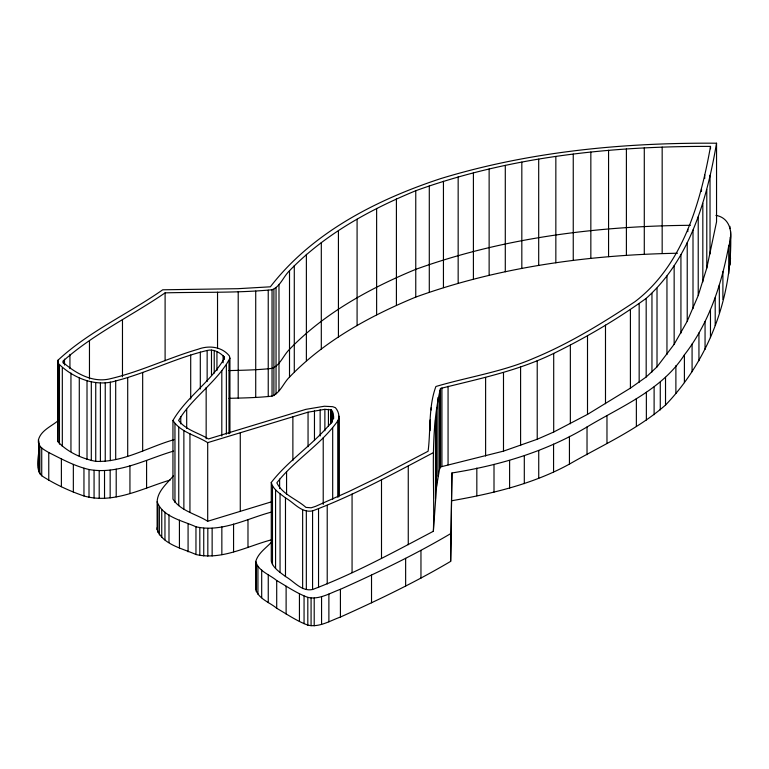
<?xml version="1.0" encoding="UTF-8"?>
<svg xmlns="http://www.w3.org/2000/svg" width="769" height="769" viewBox="0 0 769 769"><rect width="100%" height="100%" fill="white"/><g stroke="black" fill="none" stroke-linecap="round" stroke-linejoin="round"><path stroke-width="1.15" d="M272.101 541.52C266.449 547.778 258.182 552.911 255.779 561.418L255.779 589.15C258.153 598.811 269.784 602.377 276.705 608.269C286.885 614.171 296.719 621.016 307.811 625.11C319.202 627.754 330.103 620.727 340.417 617.046C377.983 600.166 415.193 582.344 450.672 561.36L451.932 472.973C499.216 465.447 545.74 451.73 587.026 426.968C621.535 406.205 661.686 390.162 684.4 354.874C708.893 323.345 721.524 284.665 728.743 245.859C733.309 233.738 730.531 217.925 715.929 215.358M450.672 561.36L451.932 472.973M271.851 539.713C247.378 546.086 221.953 560.466 195.96 554.526C182.599 548.403 162.788 544.788 157.126 529.543L157.126 501.801C157.558 491.064 167.017 483.547 173.41 475.876M157.126 529.543L157.251 527.524M451.932 500.706C492.448 493.592 533.09 484.047 569.435 464.101C601.887 445.357 637.126 429.9 665.521 405.061C709.566 359.161 733.386 294.373 730.55 230.94M710.518 146.398C700.444 202.958 682.757 265.238 635.021 301.65C602.858 322.884 569.839 343.31 534.138 358.114C502.705 371.86 468.552 376.839 435.898 386.499C428.314 406.964 430.842 429.881 428.102 451.249L378.012 477.453L348.693 491.622L315.646 506.338L311.185 507.79L305.937 507.396C296.738 499.129 282.444 494.486 276.84 482.817C294.729 459.968 320.961 444.713 337.764 420.912C340.158 416.702 338.466 411.088 335.399 407.685L332.689 406.686L324.383 406.243L305.889 409.348L208.466 438.945C198.71 432.918 185.704 429.996 178.6 420.451C192.356 397.246 217.377 381.895 229.931 358.191L229.383 355.941C221.789 346.511 208.832 345.185 198.056 349.251C167.921 358.027 139.449 372.206 108.765 379.098C92.011 382.645 75.17 373.003 63.183 362.449L63.298 360.863C93.683 333.861 131.614 315.867 165.104 292.864C200.728 291.912 236.516 293.133 272.043 289.759C280.243 286.674 283.473 276.494 289.509 270.726C324.374 234.507 369.687 209.774 415.76 190.722C509.876 156.655 610.932 146.081 710.518 146.398L710.518 148.782M57.8 362.949C72.171 377.617 95.01 387.336 115.696 380.943C146.879 372.965 175.841 357.902 207.149 350.481C213.638 348.761 219.819 352.452 224.212 356.903L224.51 358.123C211.119 381.405 186.559 397.035 172.948 420.451C180.542 432.399 196.393 435.446 207.697 442.646L308.052 412.184L324.874 409.329L331.468 409.906C335.813 415.721 332.487 422.133 327.873 426.526C310.32 446.462 287.548 461.429 271.274 482.471L271.274 561.091C273.043 568.233 280.099 572.232 285.482 576.529C294.181 581.364 301.419 591.765 312.57 589.506C354.413 573.751 393.843 552.055 433.37 531.273C435.052 483.98 429.275 434.87 440.502 388.47C478.779 378.8 517.97 370.937 553.699 353.413C585.93 337.639 617.084 319.385 646.181 298.372C690.004 259.124 706.942 199.286 716.545 143.217C623.717 142.544 530.004 151.397 440.906 178.543C376.791 199.652 312.281 232.411 270.371 286.808L237.929 288.692L162.711 289.798C128.461 313.81 88.598 331.631 57.983 360.219L57.8 441.569C67.278 452.018 81.879 458.641 95.74 461.362C123.261 462.573 148.234 446.972 173.948 439.714M433.37 531.273L436.581 486.441L439.56 469.032L439.56 390.402M57.8 441.569L57.983 360.219M439.56 469.032L440.502 467.091L441.925 466.572L503.493 451.134L537.223 439.253L553.699 432.034L587.506 414.395L630.407 388.134L646.181 376.993L657.014 366.851L674.153 344.291L687.226 321.231L698.223 295.527L706.788 268.045L716.545 221.847L716.545 143.217M170.199 480.019C142.65 488.2 113.437 504.397 83.956 495.976C69.2 490.882 54.849 484.259 41.728 475.78C33.067 466.562 41.555 450.951 38.45 439.868C40.863 430.313 51.715 426.247 58.502 420.355M38.45 467.61L38.844 465.985M255.779 589.15L256.394 587.112M229.018 398.332C243.369 397.967 257.759 397.717 272.043 396.122C280.243 393.036 283.473 382.856 289.509 377.089C324.374 340.859 369.687 316.136 415.76 297.084C499.437 266.853 588.852 254.866 677.499 253.232M255.779 561.418C258.153 571.079 269.784 574.645 276.705 580.528C286.885 586.43 296.719 593.284 307.811 597.369C319.202 600.012 330.103 592.995 340.417 589.304C377.983 572.434 415.193 554.603 450.672 533.628M271.274 482.471C273.043 489.613 280.099 493.602 285.482 497.899C294.181 502.734 301.419 513.144 312.57 510.885C354.413 495.13 393.843 473.435 433.37 452.643M38.45 439.868C37.258 446.597 44.054 449.711 48.764 452.537C61.76 459.074 74.737 466.187 89.012 469.503C118.339 474.809 146.283 459.045 173.563 451.105M157.126 501.801C162.788 517.047 182.599 520.661 195.96 526.784C221.953 532.725 247.378 518.344 271.851 511.981M172.948 420.451L172.948 499.081C180.542 511.02 196.393 514.067 207.697 521.267L272.293 501.58M229.018 370.591C243.369 370.235 257.759 369.985 272.043 368.38C280.243 365.294 283.473 355.124 289.509 349.347C324.374 313.127 369.687 288.394 415.76 269.342C503.541 237.669 597.513 225.99 690.466 225.307M730.233 256.375L730.55 258.682M730.146 237.285L730.146 265.026M729.916 226.336L729.916 228.643M728.743 245.859L728.743 273.591M722.898 271.707L722.898 299.439M719.332 285.068L719.332 312.81M715.208 297.786L715.208 325.518M710.469 309.936L710.469 337.678M710.027 175.313L710.027 253.933M706.788 189.424L706.788 268.045M705.058 321.634L705.058 349.376M704.721 174.928L704.721 178.504M702.828 203.333L702.828 281.954M701.491 188.963L701.491 191.346M698.944 332.958L698.944 360.69M698.223 216.906L698.223 295.527M693.004 230.037L693.004 308.657M692.081 344.003L692.081 371.744M687.813 229.297L687.813 231.68M687.226 242.61L687.226 321.231M684.4 354.874L684.4 382.616M680.93 254.529L680.93 333.15M675.884 365.659L675.884 393.392M674.153 265.67L674.153 344.291M666.954 275.927L666.954 354.557M665.521 377.329L665.521 405.061M662.167 147.09L662.167 253.453M660.273 382.164L660.273 409.896M657.014 288.231L657.014 366.851M654.111 386.98L654.111 414.722M651.958 293.383L651.958 372.004M646.364 392.257L646.364 419.999M646.181 298.372L646.181 376.993M644.287 147.811L644.287 254.174M639.164 303.601L639.164 382.222M636.367 398.486L636.367 426.218M630.407 309.503L630.407 388.134M626.399 148.878L626.399 255.241M608.567 150.291L608.567 256.654M606.972 415.683L606.972 443.425M605.491 325.085L605.491 403.715M590.842 152.031L590.842 258.394M587.506 335.774L587.506 414.395M587.026 426.968L587.026 454.7M573.251 154.098L573.251 260.451M570.348 345.166L570.348 423.796M569.435 436.359L569.435 464.101M555.843 156.472L555.843 262.835M553.699 353.413L553.699 432.034M553.565 444.146L553.565 471.878M538.733 450.576L538.733 478.318M538.694 159.154L538.694 265.516M537.223 360.632L537.223 439.253M524.304 455.921L524.304 483.653M521.824 162.134L521.824 268.496M520.594 366.957L520.594 445.578M509.607 460.439L509.607 488.171M505.291 165.412L505.291 271.774M503.493 372.513L503.493 451.134M494.006 464.389L494.006 492.131M489.132 168.969L489.132 275.331M485.614 377.435L485.614 456.055M476.828 468.052L476.828 495.784M473.406 172.804L473.406 279.157M458.161 176.899L458.161 283.261M448.067 386.23L448.067 464.851M443.444 181.263L443.444 287.616M441.925 387.941L441.925 466.572M440.502 388.47L440.502 467.091M438.013 397.515L438.013 476.136M436.581 407.81L436.581 486.441M435.494 420.076L435.494 498.696M431.246 407.608L431.246 409.992M430.15 419.941L430.15 430.659M429.294 185.867L429.294 292.23M420.96 550.402L420.96 578.134M415.76 190.722L415.76 297.084M408.262 466.081L408.262 544.702M405.638 558.352L405.638 586.084M396.41 198.787L396.41 305.149M381.501 479.789L381.501 558.409M376.627 208.428L376.627 314.79M371.523 575.087L371.523 602.829M357.085 219.232L357.085 325.595M352.067 494.015L352.067 572.636M340.417 589.304L340.417 617.046M338.975 416.173L338.975 494.794M338.812 418.298L338.812 496.918M338.427 230.767L338.427 337.12M337.764 420.912L337.764 497.149M333.611 416.346L333.611 418.73M332.689 427.881L332.689 499.36M332.295 411.492L332.295 422.21M331.468 409.906L331.468 423.008M330.593 409.579L330.593 423.873M328.882 594.101L328.882 621.833M328.43 409.3L328.43 425.978M327.219 505.339L327.219 583.959M324.874 409.329L324.874 430.775M323.22 437.715L323.22 504.426M321.567 596.619L321.567 624.351M321.307 242.6L321.307 348.963M320.154 409.8L320.154 436.013M318.539 508.943L318.539 587.564M314.463 410.761L314.463 440.541M314.204 598.042L314.204 625.783M312.57 510.885L312.57 589.506M311.08 598.022L311.08 625.764M308.052 412.184L308.052 446.722M307.811 597.369L307.811 625.11M306.379 254.308L306.379 360.671M306.331 510.847L306.331 589.467M304.063 595.975L304.063 623.707M302.64 509.934L302.64 588.564M299.439 593.726L299.439 621.458M294.287 265.478L294.287 371.84M292.874 416.558L292.874 460.631M289.509 270.726L289.509 377.089M286.568 471.858L286.568 494.496M286.116 586.238L286.116 613.979M285.482 497.899L285.482 576.529M280.051 493.852L280.051 572.482M279.618 479.097L279.618 488.623M278.984 284.357L278.984 390.719M276.705 580.528L276.705 608.269M276.042 287.51L276.042 393.872M275.571 489.795L275.571 568.416M273.899 289.288L273.899 395.651M272.476 486.037L272.476 564.657M272.043 289.759L272.043 396.122M268.237 290.221L268.237 396.583M268.256 574.895L268.256 602.636M261.691 569.992L261.691 597.734M257.932 566.465L257.932 594.206M256.308 563.965L256.308 591.707M255.721 291.086L255.721 397.438M247.983 519.815L247.983 547.557M240.274 432.918L240.274 511.548M238.207 291.778L238.207 398.14M233.565 524.102L233.565 551.834M229.931 358.191L229.931 433.245M228.999 361.113L228.999 433.774M226.365 365.092L226.365 434.187M224.212 356.903L224.212 359.286M223.097 355.691L223.097 362.833M221.847 526.88L221.847 554.622M221.808 370.552L221.808 436.071M217.54 292.21L217.54 348.203M216.935 351.52L216.935 370.581M214.224 350.443L214.224 373.08M212.138 528.226L212.138 555.968M211.485 350.097L211.485 375.109M207.822 528.38L207.822 556.112M207.697 442.646L207.697 521.267M207.149 350.481L207.149 381.453M206.159 387.518L206.159 438.743M203.737 528.178L203.737 555.92M200.305 352.058L200.305 388.979M199.815 527.649L199.815 555.381M195.96 526.784L195.96 554.526M190.702 355.018L190.702 399.092M189.943 433.764L189.943 512.385M188.078 524.102L188.078 551.834M186.694 409.31L186.694 428.362M183.868 430.438L183.868 509.059M180.773 416.75L180.773 423.892M179.427 520.171L179.427 547.903M178.744 427.045L178.744 505.666M174.957 423.815L174.957 502.436M168.988 514.711L168.988 542.453M165.104 292.864L165.104 360.757M164.96 512.192L164.96 539.925M161.75 509.712L161.75 537.444M159.366 507.194L159.366 534.936M157.818 504.589L157.818 532.321M146.591 460.506L146.591 488.238M142.669 372.427L142.669 451.047M129.942 465.774L129.942 493.506M127.702 377.541L127.702 456.161M122.473 319.606L122.473 376.781M116.206 469.138L116.206 496.87M115.696 380.943L115.696 459.564M110.284 382.068L110.284 460.689M110.159 470.119L110.159 497.851M105.247 382.751L105.247 461.371M104.526 470.638L104.526 498.37M100.403 382.981L100.403 461.611M99.201 470.705L99.201 498.437M95.74 382.731L95.74 461.362M94.068 470.32L94.068 498.062M91.309 382.001L91.309 460.631M89.464 340.85L89.464 378.973M89.012 469.503L89.012 497.235M87.012 380.818L87.012 459.439M83.956 468.234L83.956 495.976M79.284 377.56L79.284 456.19M73.343 464.428L73.343 492.16M70.95 373.032L70.95 451.653M69.931 354.374L69.931 368.668M64.49 359.113L64.49 365.073M63.298 360.863L63.298 363.247M62.318 367.832L62.318 446.453M61.385 458.939L61.385 486.681M59.453 365.515L59.453 444.136M48.764 452.537L48.764 480.269M41.728 448.048L41.728 475.78M39.844 446.135L39.844 473.877M38.796 444.242L38.796 471.974"/></g></svg>
